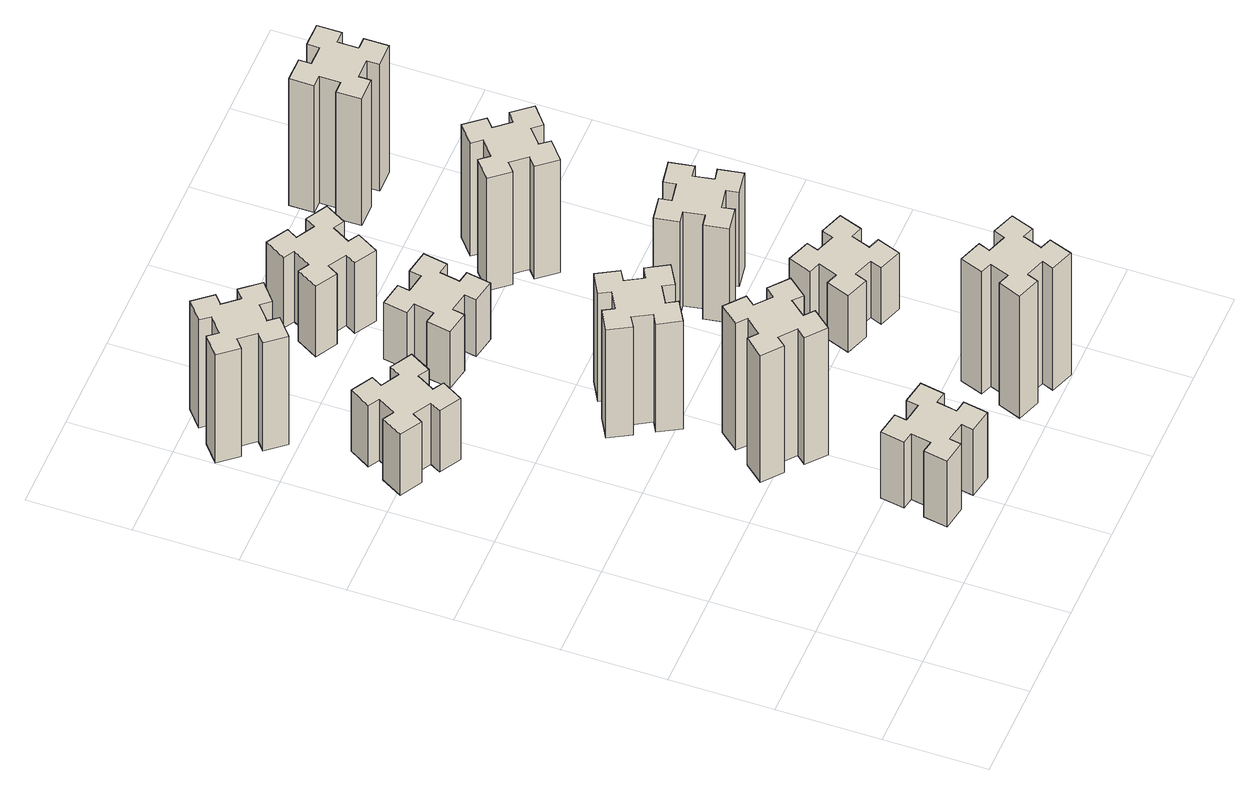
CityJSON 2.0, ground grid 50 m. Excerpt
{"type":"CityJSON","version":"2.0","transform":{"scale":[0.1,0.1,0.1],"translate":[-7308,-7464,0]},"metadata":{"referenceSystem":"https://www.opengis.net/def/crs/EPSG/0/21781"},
"CityObjects":{
"building1":{"type":"Building","attributes":{"class":"1000","function":"1000","usage":"1000","yearOfConstruction":2016,"roofType":"1000","measuredHeight":42,"storeysAboveGround":30,"storeysBelowGround":0},"geometry":[{"type":"Solid","lod":"1","boundaries":[[[[0,1,2,3,4,5,6,7,8,9,10,11,12,13,14,15,16,17,18,19]],[[17,16,20,21]],[[16,15,22,20]],[[15,14,23,22]],[[14,13,24,23]],[[13,12,25,24]],[[12,11,26,25]],[[11,10,27,26]],[[10,9,28,27]],[[9,8,29,28]],[[8,7,30,29]],[[7,6,31,30]],[[6,5,32,31]],[[5,4,33,32]],[[4,3,34,33]],[[3,2,35,34]],[[2,1,36,35]],[[1,0,37,36]],[[0,19,38,37]],[[19,18,39,38]],[[18,17,21,39]],[[24,25,26,27,28,29,30,31,32,33,34,35,36,37,38,39,21,20,22,23]]]]}]},
"building2":{"type":"Building","attributes":{"class":"1000","function":"1000","usage":"1000","yearOfConstruction":2016,"roofType":"1000","measuredHeight":39,"storeysAboveGround":30,"storeysBelowGround":0},"geometry":[{"type":"Solid","lod":"1","boundaries":[[[[40,41,42,43,44,45,46,47,48,49,50,51,52,53,54,55,56,57,58,59]],[[57,56,60,61]],[[56,55,62,60]],[[55,54,63,62]],[[54,53,64,63]],[[53,52,65,64]],[[52,51,66,65]],[[51,50,67,66]],[[50,49,68,67]],[[49,48,69,68]],[[48,47,70,69]],[[47,46,71,70]],[[46,45,72,71]],[[45,44,73,72]],[[44,43,74,73]],[[43,42,75,74]],[[42,41,76,75]],[[41,40,77,76]],[[40,59,78,77]],[[59,58,79,78]],[[58,57,61,79]],[[64,65,66,67,68,69,70,71,72,73,74,75,76,77,78,79,61,60,62,63]]]]}]},
"building3":{"type":"Building","attributes":{"class":"1000","function":"1000","usage":"1000","yearOfConstruction":2016,"roofType":"1000","measuredHeight":69,"storeysAboveGround":30,"storeysBelowGround":0},"geometry":[{"type":"Solid","lod":"1","boundaries":[[[[80,81,82,83,84,85,86,87,88,89,90,91,92,93,94,95,96,97,98,99]],[[97,96,100,101]],[[96,95,102,100]],[[95,94,103,102]],[[94,93,104,103]],[[93,92,105,104]],[[92,91,106,105]],[[91,90,107,106]],[[90,89,108,107]],[[89,88,109,108]],[[88,87,110,109]],[[87,86,111,110]],[[86,85,112,111]],[[85,84,113,112]],[[84,83,114,113]],[[83,82,115,114]],[[82,81,116,115]],[[81,80,117,116]],[[80,99,118,117]],[[99,98,119,118]],[[98,97,101,119]],[[104,105,106,107,108,109,110,111,112,113,114,115,116,117,118,119,101,100,102,103]]]]}]},
"building4":{"type":"Building","attributes":{"class":"1000","function":"1000","usage":"1000","yearOfConstruction":2016,"roofType":"1000","measuredHeight":81,"storeysAboveGround":30,"storeysBelowGround":0},"geometry":[{"type":"Solid","lod":"1","boundaries":[[[[120,121,122,123,124,125,126,127,128,129,130,131,132,133,134,135,136,137,138,139]],[[137,136,140,141]],[[136,135,142,140]],[[135,134,143,142]],[[134,133,144,143]],[[133,132,145,144]],[[132,131,146,145]],[[131,130,147,146]],[[130,129,148,147]],[[129,128,149,148]],[[128,127,150,149]],[[127,126,151,150]],[[126,125,152,151]],[[125,124,153,152]],[[124,123,154,153]],[[123,122,155,154]],[[122,121,156,155]],[[121,120,157,156]],[[120,139,158,157]],[[139,138,159,158]],[[138,137,141,159]],[[144,145,146,147,148,149,150,151,152,153,154,155,156,157,158,159,141,140,142,143]]]]}]},
"building5":{"type":"Building","attributes":{"class":"1000","function":"1000","usage":"1000","yearOfConstruction":2016,"roofType":"1000","measuredHeight":69,"storeysAboveGround":30,"storeysBelowGround":0},"geometry":[{"type":"Solid","lod":"1","boundaries":[[[[160,161,162,163,164,165,166,167,168,169,170,171,172,173,174,175,176,177,178,179]],[[177,176,180,181]],[[176,175,182,180]],[[175,174,183,182]],[[174,173,184,183]],[[173,172,185,184]],[[172,171,186,185]],[[171,170,187,186]],[[170,169,188,187]],[[169,168,189,188]],[[168,167,190,189]],[[167,166,191,190]],[[166,165,192,191]],[[165,164,193,192]],[[164,163,194,193]],[[163,162,195,194]],[[162,161,196,195]],[[161,160,197,196]],[[160,179,198,197]],[[179,178,199,198]],[[178,177,181,199]],[[184,185,186,187,188,189,190,191,192,193,194,195,196,197,198,199,181,180,182,183]]]]}]},
"building6":{"type":"Building","attributes":{"class":"1000","function":"1000","usage":"1000","yearOfConstruction":2016,"roofType":"1000","measuredHeight":36,"storeysAboveGround":30,"storeysBelowGround":0},"geometry":[{"type":"Solid","lod":"1","boundaries":[[[[200,201,202,203,204,205,206,207,208,209,210,211,212,213,214,215,216,217,218,219]],[[217,216,220,221]],[[216,215,222,220]],[[215,214,223,222]],[[214,213,224,223]],[[213,212,225,224]],[[212,211,226,225]],[[211,210,227,226]],[[210,209,228,227]],[[209,208,229,228]],[[208,207,230,229]],[[207,206,231,230]],[[206,205,232,231]],[[205,204,233,232]],[[204,203,234,233]],[[203,202,235,234]],[[202,201,236,235]],[[201,200,237,236]],[[200,219,238,237]],[[219,218,239,238]],[[218,217,221,239]],[[224,225,226,227,228,229,230,231,232,233,234,235,236,237,238,239,221,220,222,223]]]]}]},
"building7":{"type":"Building","attributes":{"class":"1000","function":"1000","usage":"1000","yearOfConstruction":2016,"roofType":"1000","measuredHeight":78,"storeysAboveGround":30,"storeysBelowGround":0},"geometry":[{"type":"Solid","lod":"1","boundaries":[[[[240,241,242,243,244,245,246,247,248,249,250,251,252,253,254,255,256,257,258,259]],[[257,256,260,261]],[[256,255,262,260]],[[255,254,263,262]],[[254,253,264,263]],[[253,252,265,264]],[[252,251,266,265]],[[251,250,267,266]],[[250,249,268,267]],[[249,248,269,268]],[[248,247,270,269]],[[247,246,271,270]],[[246,245,272,271]],[[245,244,273,272]],[[244,243,274,273]],[[243,242,275,274]],[[242,241,276,275]],[[241,240,277,276]],[[240,259,278,277]],[[259,258,279,278]],[[258,257,261,279]],[[264,265,266,267,268,269,270,271,272,273,274,275,276,277,278,279,261,260,262,263]]]]}]},
"building8":{"type":"Building","attributes":{"class":"1000","function":"1000","usage":"1000","yearOfConstruction":2016,"roofType":"1000","measuredHeight":45,"storeysAboveGround":30,"storeysBelowGround":0},"geometry":[{"type":"Solid","lod":"1","boundaries":[[[[280,281,282,283,284,285,286,287,288,289,290,291,292,293,294,295,296,297,298,299]],[[297,296,300,301]],[[296,295,302,300]],[[295,294,303,302]],[[294,293,304,303]],[[293,292,305,304]],[[292,291,306,305]],[[291,290,307,306]],[[290,289,308,307]],[[289,288,309,308]],[[288,287,310,309]],[[287,286,311,310]],[[286,285,312,311]],[[285,284,313,312]],[[284,283,314,313]],[[283,282,315,314]],[[282,281,316,315]],[[281,280,317,316]],[[280,299,318,317]],[[299,298,319,318]],[[298,297,301,319]],[[304,305,306,307,308,309,310,311,312,313,314,315,316,317,318,319,301,300,302,303]]]]}]},
"building9":{"type":"Building","attributes":{"class":"1000","function":"1000","usage":"1000","yearOfConstruction":2016,"roofType":"1000","measuredHeight":36,"storeysAboveGround":30,"storeysBelowGround":0},"geometry":[{"type":"Solid","lod":"1","boundaries":[[[[320,321,322,323,324,325,326,327,328,329,330,331,332,333,334,335,336,337,338,339]],[[337,336,340,341]],[[336,335,342,340]],[[335,334,343,342]],[[334,333,344,343]],[[333,332,345,344]],[[332,331,346,345]],[[331,330,347,346]],[[330,329,348,347]],[[329,328,349,348]],[[328,327,350,349]],[[327,326,351,350]],[[326,325,352,351]],[[325,324,353,352]],[[324,323,354,353]],[[323,322,355,354]],[[322,321,356,355]],[[321,320,357,356]],[[320,339,358,357]],[[339,338,359,358]],[[338,337,341,359]],[[344,345,346,347,348,349,350,351,352,353,354,355,356,357,358,359,341,340,342,343]]]]}]},
"building10":{"type":"Building","attributes":{"class":"1000","function":"1000","usage":"1000","yearOfConstruction":2016,"roofType":"1000","measuredHeight":60,"storeysAboveGround":30,"storeysBelowGround":0},"geometry":[{"type":"Solid","lod":"1","boundaries":[[[[360,361,362,363,364,365,366,367,368,369,370,371,372,373,374,375,376,377,378,379]],[[377,376,380,381]],[[376,375,382,380]],[[375,374,383,382]],[[374,373,384,383]],[[373,372,385,384]],[[372,371,386,385]],[[371,370,387,386]],[[370,369,388,387]],[[369,368,389,388]],[[368,367,390,389]],[[367,366,391,390]],[[366,365,392,391]],[[365,364,393,392]],[[364,363,394,393]],[[363,362,395,394]],[[362,361,396,395]],[[361,360,397,396]],[[360,379,398,397]],[[379,378,399,398]],[[378,377,381,399]],[[384,385,386,387,388,389,390,391,392,393,394,395,396,397,398,399,381,380,382,383]]]]}]},
"building11":{"type":"Building","attributes":{"class":"1000","function":"1000","usage":"1000","yearOfConstruction":2016,"roofType":"1000","measuredHeight":72,"storeysAboveGround":30,"storeysBelowGround":0},"geometry":[{"type":"Solid","lod":"1","boundaries":[[[[400,401,402,403,404,405,406,407,408,409,410,411,412,413,414,415,416,417,418,419]],[[417,416,420,421]],[[416,415,422,420]],[[415,414,423,422]],[[414,413,424,423]],[[413,412,425,424]],[[412,411,426,425]],[[411,410,427,426]],[[410,409,428,427]],[[409,408,429,428]],[[408,407,430,429]],[[407,406,431,430]],[[406,405,432,431]],[[405,404,433,432]],[[404,403,434,433]],[[403,402,435,434]],[[402,401,436,435]],[[401,400,437,436]],[[400,419,438,437]],[[419,418,439,438]],[[418,417,421,439]],[[424,425,426,427,428,429,430,431,432,433,434,435,436,437,438,439,421,420,422,423]]]]}]},
"building12":{"type":"Building","attributes":{"class":"1000","function":"1000","usage":"1000","yearOfConstruction":2016,"roofType":"1000","measuredHeight":81,"storeysAboveGround":30,"storeysBelowGround":0},"geometry":[{"type":"Solid","lod":"1","boundaries":[[[[440,441,442,443,444,445,446,447,448,449,450,451,452,453,454,455,456,457,458,459]],[[457,456,460,461]],[[456,455,462,460]],[[455,454,463,462]],[[454,453,464,463]],[[453,452,465,464]],[[452,451,466,465]],[[451,450,467,466]],[[450,449,468,467]],[[449,448,469,468]],[[448,447,470,469]],[[447,446,471,470]],[[446,445,472,471]],[[445,444,473,472]],[[444,443,474,473]],[[443,442,475,474]],[[442,441,476,475]],[[441,440,477,476]],[[440,459,478,477]],[[459,458,479,478]],[[458,457,461,479]],[[464,465,466,467,468,469,470,471,472,473,474,475,476,477,478,479,461,460,462,463]]]]}]}
},
"vertices":[
[917,226,0],[1015,208,0],[1005,149,0],[1123,128,0],[1144,247,0],[1085,257,0],[1102,355,0],[1161,345,0],[1182,463,0],[1064,484,0],[1054,425,0],[955,442,0],[966,501,0],[847,522,0],[827,404,0],[886,394,0],[868,295,0],[809,306,0],[788,187,0],[907,167,0],[868,295,420],[809,306,420],[886,394,420],[827,404,420],[847,522,420],[966,501,420],[955,442,420],[1054,425,420],[1064,484,420],[1182,463,420],[1161,345,420],[1102,355,420],[1085,257,420],[1144,247,420],[1123,128,420],[1005,149,420],[1015,208,420],[917,226,420],[907,167,420],[788,187,420],
[416,2447,0],[466,2534,0],[518,2504,0],[578,2608,0],[474,2668,0],[444,2616,0],[357,2666,0],[387,2718,0],[283,2778,0],[223,2674,0],[275,2644,0],[225,2557,0],[173,2587,0],[113,2483,0],[217,2423,0],[247,2475,0],[334,2425,0],[304,2373,0],[408,2313,0],[468,2417,0],[334,2425,390],[304,2373,390],[247,2475,390],[217,2423,390],[113,2483,390],[173,2587,390],[225,2557,390],[275,2644,390],[223,2674,390],[283,2778,390],[387,2718,390],[357,2666,390],[444,2616,390],[474,2668,390],[578,2608,390],[518,2504,390],[466,2534,390],[416,2447,390],[468,2417,390],[408,2313,390],
[278,3169,0],[354,3233,0],[393,3187,0],[485,3264,0],[408,3356,0],[362,3318,0],[297,3394,0],[343,3433,0],[266,3525,0],[174,3448,0],[213,3402,0],[136,3337,0],[98,3383,0],[6,3306,0],[83,3214,0],[129,3253,0],[193,3176,0],[147,3138,0],[224,3046,0],[316,3123,0],[193,3176,690],[147,3138,690],[129,3253,690],[83,3214,690],[6,3306,690],[98,3383,690],[136,3337,690],[213,3402,690],[174,3448,690],[266,3525,690],[343,3433,690],[297,3394,690],[362,3318,690],[408,3356,690],[485,3264,690],[393,3187,690],[354,3233,690],[278,3169,690],[316,3123,690],[224,3046,690],
[1037,956,0],[1102,1033,0],[1148,994,0],[1225,1086,0],[1133,1163,0],[1094,1117,0],[1018,1182,0],[1056,1228,0],[964,1305,0],[887,1213,0],[933,1174,0],[869,1098,0],[823,1136,0],[746,1044,0],[838,967,0],[876,1013,0],[953,949,0],[914,903,0],[1006,826,0],[1083,918,0],[953,949,810],[914,903,810],[876,1013,810],[838,967,810],[746,1044,810],[823,1136,810],[869,1098,810],[933,1174,810],[887,1213,810],[964,1305,810],[1056,1228,810],[1018,1182,810],[1094,1117,810],[1133,1163,810],[1225,1086,810],[1148,994,810],[1102,1033,810],[1037,956,810],[1083,918,810],[1006,826,810],
[865,1694,0],[915,1607,0],[863,1577,0],[923,1473,0],[1027,1533,0],[997,1585,0],[1084,1635,0],[1114,1583,0],[1218,1643,0],[1158,1747,0],[1106,1717,0],[1056,1804,0],[1108,1834,0],[1048,1938,0],[944,1878,0],[974,1826,0],[887,1776,0],[857,1828,0],[753,1768,0],[813,1664,0],[887,1776,690],[857,1828,690],[974,1826,690],[944,1878,690],[1048,1938,690],[1108,1834,690],[1056,1804,690],[1106,1717,690],[1158,1747,690],[1218,1643,690],[1114,1583,690],[1084,1635,690],[997,1585,690],[1027,1533,690],[923,1473,690],[863,1577,690],[915,1607,690],[865,1694,690],[813,1664,690],[753,1768,690],
[1054,2745,0],[955,2762,0],[966,2821,0],[847,2842,0],[827,2724,0],[886,2714,0],[868,2615,0],[809,2626,0],[788,2507,0],[907,2487,0],[917,2546,0],[1015,2528,0],[1005,2469,0],[1123,2448,0],[1144,2567,0],[1085,2577,0],[1102,2675,0],[1161,2665,0],[1182,2783,0],[1064,2804,0],[1102,2675,360],[1161,2665,360],[1085,2577,360],[1144,2567,360],[1123,2448,360],[1005,2469,360],[1015,2528,360],[917,2546,360],[907,2487,360],[788,2507,360],[809,2626,360],[868,2615,360],[886,2714,360],[827,2724,360],[847,2842,360],[966,2821,360],[955,2762,360],[1054,2745,360],[1064,2804,360],[1182,2783,360],
[1641,139,0],[1735,105,0],[1714,49,0],[1827,7,0],[1868,120,0],[1812,141,0],[1846,235,0],[1902,214,0],[1943,327,0],[1830,368,0],[1810,312,0],[1716,346,0],[1737,402,0],[1624,443,0],[1583,330,0],[1639,310,0],[1605,216,0],[1549,237,0],[1507,124,0],[1620,83,0],[1605,216,780],[1549,237,780],[1639,310,780],[1583,330,780],[1624,443,780],[1737,402,780],[1716,346,780],[1810,312,780],[1830,368,780],[1943,327,780],[1902,214,780],[1846,235,780],[1812,141,780],[1868,120,780],[1827,7,780],[1714,49,780],[1735,105,780],[1641,139,780],[1620,83,780],[1507,124,780],
[887,3115,0],[974,3065,0],[944,3013,0],[1048,2953,0],[1108,3057,0],[1056,3087,0],[1106,3174,0],[1158,3144,0],[1218,3248,0],[1114,3308,0],[1084,3256,0],[997,3306,0],[1027,3358,0],[923,3418,0],[863,3314,0],[915,3284,0],[865,3197,0],[813,3227,0],[753,3123,0],[857,3063,0],[865,3197,450],[813,3227,450],[915,3284,450],[863,3314,450],[923,3418,450],[1027,3358,450],[997,3306,450],[1084,3256,450],[1114,3308,450],[1218,3248,450],[1158,3144,450],[1106,3174,450],[1056,3087,450],[1108,3057,450],[1048,2953,450],[944,3013,450],[974,3065,450],[887,3115,450],[857,3063,450],[753,3123,450],
[1741,979,0],[1835,945,0],[1814,889,0],[1927,847,0],[1968,960,0],[1912,981,0],[1946,1075,0],[2002,1054,0],[2043,1167,0],[1930,1208,0],[1910,1152,0],[1816,1186,0],[1837,1242,0],[1724,1283,0],[1683,1170,0],[1739,1150,0],[1705,1056,0],[1649,1077,0],[1607,964,0],[1720,923,0],[1705,1056,360],[1649,1077,360],[1739,1150,360],[1683,1170,360],[1724,1283,360],[1837,1242,360],[1816,1186,360],[1910,1152,360],[1930,1208,360],[2043,1167,360],[2002,1054,360],[1946,1075,360],[1912,981,360],[1968,960,360],[1927,847,360],[1814,889,360],[1835,945,360],[1741,979,360],[1720,923,360],[1607,964,360],
[1842,1675,0],[1825,1774,0],[1884,1784,0],[1863,1902,0],[1745,1881,0],[1755,1822,0],[1657,1805,0],[1647,1864,0],[1528,1843,0],[1549,1725,0],[1608,1735,0],[1626,1637,0],[1567,1627,0],[1587,1508,0],[1706,1529,0],[1695,1588,0],[1794,1606,0],[1804,1547,0],[1922,1567,0],[1901,1686,0],[1794,1606,600],[1804,1547,600],[1695,1588,600],[1706,1529,600],[1587,1508,600],[1567,1627,600],[1626,1637,600],[1608,1735,600],[1549,1725,600],[1528,1843,600],[1647,1864,600],[1657,1805,600],[1755,1822,600],[1745,1881,600],[1863,1902,600],[1884,1784,600],[1825,1774,600],[1842,1675,600],[1901,1686,600],[1922,1567,600],
[1509,2513,0],[1573,2436,0],[1527,2398,0],[1604,2306,0],[1696,2383,0],[1658,2429,0],[1734,2493,0],[1773,2447,0],[1865,2524,0],[1788,2616,0],[1742,2578,0],[1677,2654,0],[1723,2693,0],[1646,2785,0],[1554,2708,0],[1593,2662,0],[1516,2597,0],[1478,2643,0],[1386,2566,0],[1463,2474,0],[1516,2597,720],[1478,2643,720],[1593,2662,720],[1554,2708,720],[1646,2785,720],[1723,2693,720],[1677,2654,720],[1742,2578,720],[1788,2616,720],[1865,2524,720],[1773,2447,720],[1734,2493,720],[1658,2429,720],[1696,2383,720],[1604,2306,720],[1527,2398,720],[1573,2436,720],[1509,2513,720],[1463,2474,720],[1386,2566,720],
[1675,3275,0],[1775,3275,0],[1775,3215,0],[1895,3215,0],[1895,3335,0],[1835,3335,0],[1835,3435,0],[1895,3435,0],[1895,3555,0],[1775,3555,0],[1775,3495,0],[1675,3495,0],[1675,3555,0],[1555,3555,0],[1555,3435,0],[1615,3435,0],[1615,3335,0],[1555,3335,0],[1555,3215,0],[1675,3215,0],[1615,3335,810],[1555,3335,810],[1615,3435,810],[1555,3435,810],[1555,3555,810],[1675,3555,810],[1675,3495,810],[1775,3495,810],[1775,3555,810],[1895,3555,810],[1895,3435,810],[1835,3435,810],[1835,3335,810],[1895,3335,810],[1895,3215,810],[1775,3215,810],[1775,3275,810],[1675,3275,810],[1675,3215,810],[1555,3215,810]
]}
